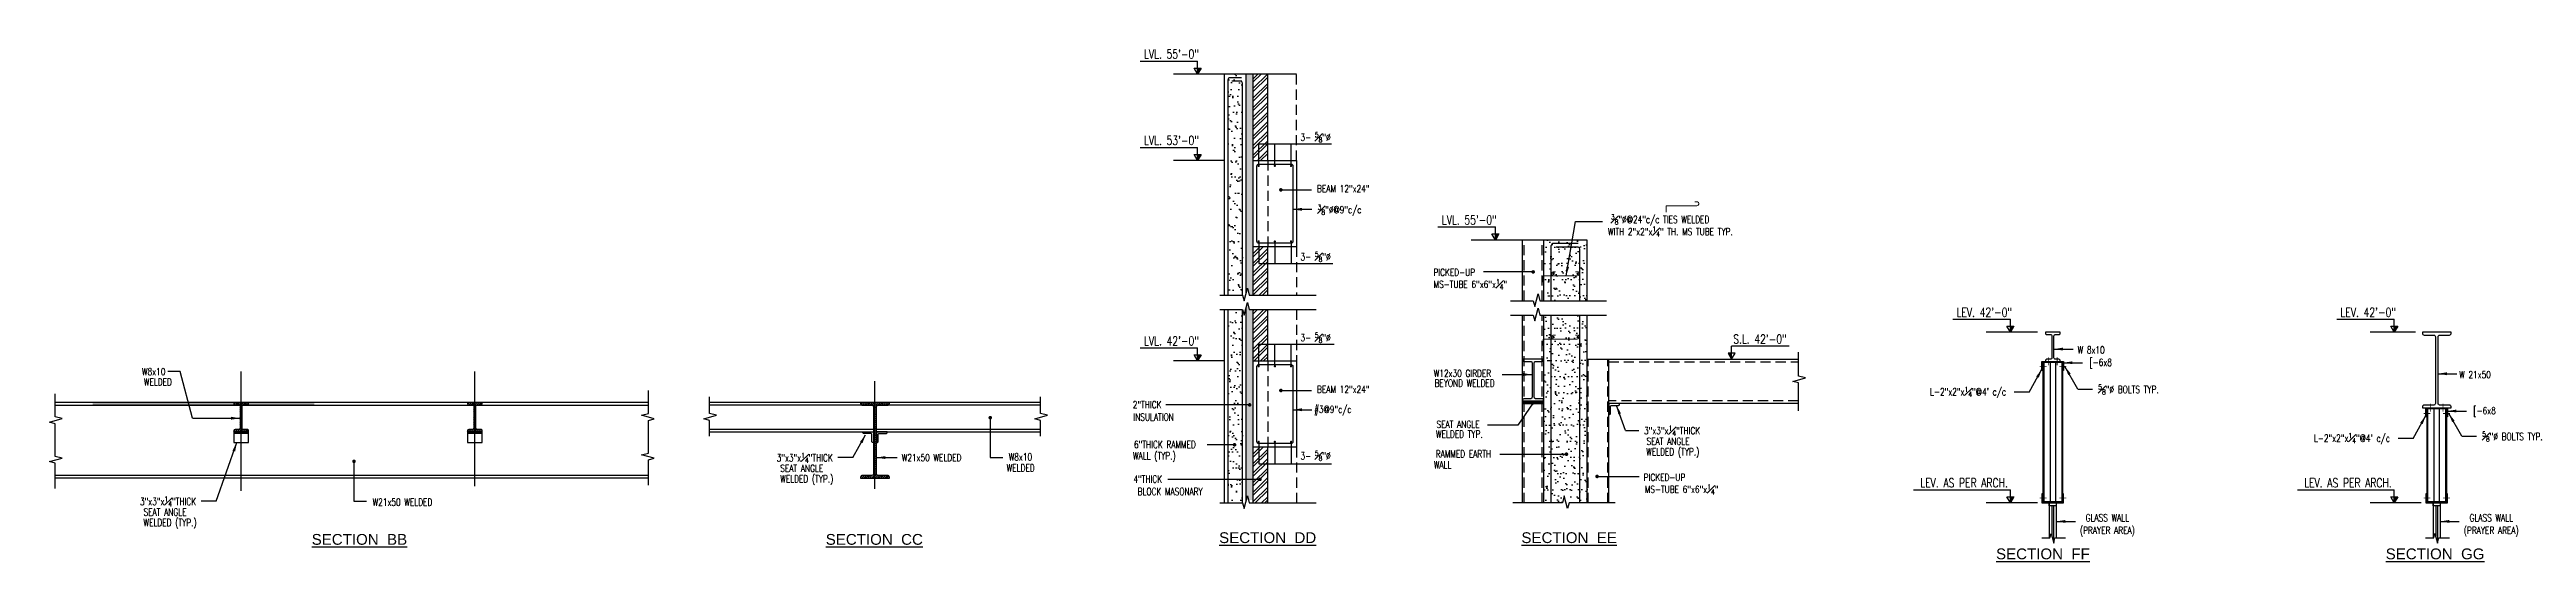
# Model space of a CAD drawing. Header units: inches. Extents: x 54519 to 57616, y 6659 to 8963.
# Drawn here: x 55579 to 56268, y 6662 to 6804 of the extents above; entities that cross this region are included whole.
import ezdxf
from ezdxf.enums import TextEntityAlignment as Align

# ---------------------------------------------------------------- set-up
doc = ezdxf.new("R2010")
doc.units = ezdxf.units.IN
doc.header["$LTSCALE"] = 15
doc.header["$MEASUREMENT"] = 0
doc.linetypes.add('CENTER', pattern=[2, 1.25, -0.25, 0.25, -0.25])
doc.linetypes.add('HIDDEN', pattern=[0.375, 0.25, -0.125])
for name, color, linetype in [('A-HATCH RCC', 8, 'Continuous'), ('A-TEXT-P', 242, 'Continuous'), ('BAR', 4, 'Continuous'), ('GC', 3, 'Continuous'), ('GIRDER', 6, 'HIDDEN'), ('Grid line', 1, 'CENTER'), ('HATCH', 253, 'Continuous'), ('L', 2, 'Continuous'), ('WALL', 7, 'Continuous')]:
    doc.layers.add(name, color=color, linetype=linetype)
doc.layers.add('TIES', color=4, linetype='Continuous', lineweight=18)
doc.styles.add('1-2', font='simplex.shx', dxfattribs={"width": 0.75, "height": 1.75})
doc.styles.add('16 scale', font='arial.ttf')
doc.styles.add('ROMANS', font='simplex.shx', dxfattribs={"width": 0.75})

msp = doc.modelspace()

# ---------------------------------------------------------------- hatches: boundary and pattern name
at = {"layer": 'A-HATCH RCC'}
h = msp.add_hatch(dxfattribs=at)
h.set_pattern_fill('AR-SAND,_O', color=2, scale=1.75, angle=353)
h.set_pattern_definition([(30.5, (-56.7826, 0), (0.30151963, 3.36024233), [0, -2.66, 0, -2.975, 0, -2.84375]), (0.5, (-56.7826, 0), (3.67590676, 4.5245002), [0, -1.435, 0, -2.3975, 0, -0.91875]), (320.5, (-58.919, 0.2623), (5.41033357, -0.65432772), [0, -0.875, 0, -3.15, 0, -4.1125]), (310.5, (-58.919, 0.2623), (5.408692, 0.88336295), [0, -0.4375, 0, -2.065, 0, -2.3625])])
h.paths.add_polyline_path([(55911.1503535, 6797.3698371), (55907.1512624, 6797.3698371), (55907.1512624, 6735.9327894), (55911.1503535, 6735.9327894)])
h.paths.add_polyline_path([(55911.1503535, 6731.8115905), (55911.1171874, 6731.9254457), (55907.1512624, 6731.9254457), (55907.1512624, 6705.4495882), (55911.1503535, 6705.4495882)])
h.paths.add_polyline_path([(55911.1503535, 6705.4495882), (55907.1512624, 6705.4495882), (55907.1512624, 6694.3658618), (55908.6892438, 6694.3658618, -1), (55909.1892438, 6694.3658618, -1), (55908.6892438, 6694.3658618), (55907.1512624, 6694.3658618), (55907.1512624, 6684.7613595), (55911.1503535, 6684.7613595)])
h.paths.add_polyline_path([(55911.1503535, 6684.7613595), (55907.1512624, 6684.7613595), (55907.1512624, 6678.2270466), (55911.1503535, 6678.2270466)])
h = msp.add_hatch(dxfattribs=at)
h.set_pattern_fill('AR-SAND,_O', color=2, scale=1.75, angle=353)
h.set_pattern_definition([(30.5, (917.7422, -5137.6734), (0.30151963, 3.36024233), [0, -2.66, 0, -2.975, 0, -2.84375]), (0.5, (917.742, -5137.6734), (3.67590676, 4.5245002), [0, -1.435, 0, -2.3975, 0, -0.91875]), (320.5, (915.6057, -5137.411), (5.41033357, -0.65432772), [0, -0.875, 0, -3.15, 0, -4.1125]), (310.5, (915.6057, -5137.411), (5.408692, 0.88336295), [0, -0.4375, 0, -2.065, 0, -2.3625])])
edge = h.paths.add_edge_path(flags=16)
edge.add_arc((55998.6589363, 6723.2680403), 0.15625, 0, 360)
edge = h.paths.add_edge_path(flags=16)
edge.add_arc((56003.3321626, 6723.2680403), 0.15625, 0, 360)
h.paths.add_polyline_path([(55994.9775242, 6734.397907), (55997.9775242, 6734.397907), (55997.9775242, 6751.2663126), (55994.9775242, 6751.2663126)])
h.paths.add_polyline_path([(55997.9775242, 6730.3905634), (55994.9775242, 6730.3905634), (55994.9775242, 6678.2270466), (55997.9775242, 6678.2270466)])
h.paths.add_polyline_path([(56003.9775242, 6730.3905634), (55997.9775242, 6730.3905634), (55997.9775242, 6678.2270466), (56000.1296319, 6678.2270466), (56000.5720664, 6680.1847625), (56001.5558387, 6676.662474), (56002.0115992, 6678.2270466), (56003.9775242, 6678.2270466)])
h.paths.add_polyline_path([(55997.9775242, 6734.397907), (56003.9775242, 6734.397907), (56003.9775242, 6751.2663126), (55997.9775242, 6751.2663126)])
h.paths.add_polyline_path([(56006.9775242, 6730.3905634), (56003.9775242, 6730.3905634), (56003.9775242, 6678.2270466), (56006.9775242, 6678.2270466)])
h.paths.add_polyline_path([(56003.9775242, 6734.397907), (56006.9775242, 6734.397907), (56006.9775242, 6751.2663126), (56003.9775242, 6751.2663126)])
at = {"layer": 'HATCH'}
h = msp.add_hatch(dxfattribs=at)
h.set_pattern_fill('INSUL', color=256, scale=5, angle=45)
h.set_pattern_definition([(45, (-56.7826, 0), (-1.325825215, 1.325825215), []), (45, (-57.2246, 0.442), (-1.325825215, 1.325825215), [0.625, -0.625]), (45, (-57.6665, 0.8839), (-1.325825215, 1.325825215), [0.625, -0.625])])
h.paths.add_polyline_path([(55914.1502943, 6797.3698371), (55912.1503535, 6797.3698371), (55912.1503535, 6736.4355537), (55912.5567202, 6737.8905052), (55912.9991547, 6735.9327894), (55914.1502943, 6735.9327894)])
edge = h.paths.add_edge_path()
edge.add_line((55914.1502943, 6731.9254457), (55912.9991547, 6731.9254457))
edge.add_line((55912.9991547, 6731.9254457), (55912.5567202, 6733.8831616))
edge.add_line((55912.5567202, 6733.8831616), (55912.1503535, 6732.42821))
edge.add_line((55912.1503535, 6732.42821), (55912.1503535, 6705.4495882))
edge.add_line((55912.1503535, 6705.4495882), (55912.8899492, 6705.4495882))
edge.add_arc((55913.1399492, 6705.4495882), 0.25, 0, 180, ccw=False)
edge.add_arc((55913.1399492, 6705.4495882), 0.25, -180, 0, ccw=False)
edge.add_line((55912.8899492, 6705.4495882), (55912.1503535, 6705.4495882))
edge.add_line((55912.1503535, 6705.4495882), (55912.1503535, 6678.9856284))
edge.add_line((55912.1503535, 6678.9856284), (55914.1502943, 6678.9856284))
edge.add_line((55914.1502943, 6678.9856284), (55914.1502943, 6731.9254457))
at = {"layer": 'HATCH', "linetype": 'Continuous', "ltscale": 5}
h = msp.add_hatch(dxfattribs=at)
h.set_pattern_fill('_USER', color=256, scale=0.375, angle=45, style=0, pattern_type=0)
h.set_pattern_definition([(45, (916.546, -8230.0849), (-0.265165043, 0.265165043), [])])
h.paths.add_polyline_path([(55634.3552712, 6705.4866053, 0.4142135624), (55634.7302712, 6705.8616053), (55634.7302712, 6706.1042991), (55630.6052712, 6706.1042991), (55630.6052712, 6705.8616053, 0.4142135624), (55630.9802712, 6705.4866053), (55631.9872747, 6705.4866053, -0.4142135624), (55632.3622747, 6705.1116053), (55632.3622747, 6698.9869928, -0.4142135624), (55631.9872747, 6698.6119928), (55630.9802712, 6698.6119928, 0.4142135623), (55630.6052712, 6698.2369928), (55630.6052712, 6697.9942991), (55634.7302712, 6697.9942991), (55634.7302712, 6698.2369928, 0.4142135624), (55634.3552712, 6698.6119928), (55633.3482678, 6698.6119928, -0.4142135624), (55632.9732678, 6698.9869928), (55632.9732678, 6705.1116053, -0.4142135624), (55633.3482678, 6705.4866053)])
h = msp.add_hatch(dxfattribs=at)
h.set_pattern_fill('_USER', color=256, scale=0.375, angle=45, style=0, pattern_type=0)
h.set_pattern_definition([(45, (981.546, -8230.0849), (-0.265165043, 0.265165043), [])])
h.paths.add_polyline_path([(55699.3552712, 6705.4866053, 0.4142135624), (55699.7302712, 6705.8616053), (55699.7302712, 6706.1042991), (55695.6052712, 6706.1042991), (55695.6052712, 6705.8616053, 0.4142135624), (55695.9802712, 6705.4866053), (55696.9872747, 6705.4866053, -0.4142135624), (55697.3622747, 6705.1116053), (55697.3622747, 6698.9869928, -0.4142135624), (55696.9872747, 6698.6119928), (55695.9802712, 6698.6119928, 0.4142135623), (55695.6052712, 6698.2369928), (55695.6052712, 6697.9942991), (55699.7302712, 6697.9942991), (55699.7302712, 6698.2369928, 0.4142135624), (55699.3552712, 6698.6119928), (55698.3482678, 6698.6119928, -0.4142135624), (55697.9732678, 6698.9869928), (55697.9732678, 6705.1116053, -0.4142135624), (55698.3482678, 6705.4866053)])
h = msp.add_hatch(dxfattribs=at)
h.set_pattern_fill('_USER', color=256, scale=0.375, angle=45, style=0, pattern_type=0)
h.set_pattern_definition([(45, (3013.77046, -7141.46652), (-0.265165043, 0.265165043), [])])
edge = h.paths.add_edge_path()
edge.add_arc((55809.8229219, 6686.3682515), 0.5, 180, 270, ccw=False)
edge.add_line((55809.3229219, 6686.3682515), (55809.3229219, 6704.8403466))
edge.add_arc((55809.8229219, 6704.8403466), 0.5, 90, 180, ccw=False)
edge.add_line((55809.8229219, 6705.3403466), (55812.4479219, 6705.3403466))
edge.add_arc((55812.4479219, 6705.8403466), 0.5, 270, 360)
edge.add_line((55812.9479219, 6705.8403466), (55812.9479219, 6706.1042991))
edge.add_line((55812.9479219, 6706.1042991), (55804.9479219, 6706.1042991))
edge.add_line((55804.9479219, 6706.1042991), (55804.9479219, 6705.8403466))
edge.add_arc((55805.4479219, 6705.8403466), 0.5, 180, 270)
edge.add_line((55805.4479219, 6705.3403466), (55808.0729219, 6705.3403466))
edge.add_arc((55808.0729219, 6704.8403466), 0.5, 0, 90, ccw=False)
edge.add_line((55808.5729219, 6704.8403466), (55808.5729219, 6686.3682515))
edge.add_arc((55808.0729219, 6686.3682515), 0.5, -90, 0, ccw=False)
edge.add_line((55808.0729219, 6685.8682515), (55805.4479219, 6685.8682515))
edge.add_arc((55805.4479219, 6685.3682515), 0.5, 90, 179.9999999994)
edge.add_line((55804.9479219, 6685.3682515), (55804.9479219, 6685.1042991))
edge.add_line((55804.9479219, 6685.1042991), (55812.9479219, 6685.1042991))
edge.add_line((55812.9479219, 6685.1042991), (55812.9479219, 6685.3682515))
edge.add_arc((55812.4479219, 6685.3682515), 0.5, 0, 90)
edge.add_line((55812.4479219, 6685.8682515), (55809.8229219, 6685.8682515))
at = {"layer": 'HATCH'}
h = msp.add_hatch(dxfattribs=at)
h.set_pattern_fill('ANSI31', color=256)
h.set_pattern_definition([(45, (-350.36549, 19.77544), (-0.08838834765, 0.08838834765), [])])
h.paths.add_polyline_path([(55994.9775242, 6706.5607206), (55989.4775242, 6706.5607206), (55989.4775242, 6705.7603607), (55994.9775242, 6705.7603607)])
h.paths.add_polyline_path([(55989.4775242, 6706.5607206), (55988.9775242, 6706.5607206), (55988.9775242, 6705.7603607), (55989.4775242, 6705.7603607)])
at = {"layer": 'L'}
h = msp.add_hatch(color=2, dxfattribs=at)
h.dxf.hatch_style = 1
h.paths.add_polyline_path([(55899.6168024, 6799.0630655), (55898.6392165, 6799.0630655), (55898.6392165, 6797.3698371)])
h = msp.add_hatch(color=2, dxfattribs=at)
h.dxf.hatch_style = 1
h.paths.add_polyline_path([(55899.6168024, 6775.0630655), (55898.6392165, 6775.0630655), (55898.6392165, 6773.3698371)])
h = msp.add_hatch(color=2, dxfattribs=at)
h.dxf.hatch_style = 1
h.paths.add_polyline_path([(55982.4430643, 6752.959541), (55981.4654784, 6752.959541), (55981.4654784, 6751.2663126)])
h = msp.add_hatch(color=2, dxfattribs=at)
h.dxf.hatch_style = 1
h.paths.add_polyline_path([(56125.6617722, 6727.3067961), (56124.6841863, 6727.3067961), (56124.6841863, 6725.6135677)])
h = msp.add_hatch(color=2, dxfattribs=at)
h.dxf.hatch_style = 1
h.paths.add_polyline_path([(56232.4219532, 6727.3067961), (56231.4443673, 6727.3067961), (56231.4443673, 6725.6135677)])
h = msp.add_hatch(color=2, dxfattribs=at)
h.dxf.hatch_style = 1
h.paths.add_polyline_path([(55899.6168024, 6719.3716823), (55898.6392165, 6719.3716823), (55898.6392165, 6717.6784539)])
h = msp.add_hatch(color=2, dxfattribs=at)
h.dxf.hatch_style = 1
h.paths.add_polyline_path([(56047.1588704, 6718.164322), (56047.1588704, 6719.8575504), (56046.1812846, 6719.8575504)])
h = msp.add_hatch(color=2, dxfattribs=at)
h.dxf.hatch_style = 1
h.paths.add_polyline_path([(56125.6617722, 6679.920275), (56124.6841863, 6679.920275), (56124.6841863, 6678.2270466)])
h = msp.add_hatch(color=2, dxfattribs=at)
h.dxf.hatch_style = 1
h.paths.add_polyline_path([(56232.4219532, 6679.920275), (56231.4443673, 6679.920275), (56231.4443673, 6678.2270466)])
at = {"layer": 'WALL'}
h = msp.add_hatch(dxfattribs=at)
h.set_pattern_fill('ANSI32', color=1, scale=5, style=0, double=1)
h.set_pattern_definition([(45, (-56.7826, 0), (-1.325825215, 1.325825215), []), (45, (-55.8988, 0), (-1.325825215, 1.325825215), [])])
h.paths.add_polyline_path([(55918.1512624, 6797.3698371), (55914.1502943, 6797.3698371), (55914.1502943, 6773.3698371), (55915.6502943, 6773.3698371), (55915.6502943, 6777.9702929), (55918.1512624, 6777.9702929)])
h.paths.add_polyline_path([(55918.1512624, 6777.9702929), (55915.6502943, 6777.9702929), (55915.6502943, 6773.3698371), (55918.1512624, 6773.3698371)], flags=17)
h = msp.add_hatch(dxfattribs=at)
h.set_pattern_fill('ANSI32', color=1, scale=5, style=0, double=1)
h.set_pattern_definition([(45, (1272.4602, -5144.2613), (-1.325825215, 1.325825215), []), (45, (1273.344, -5144.2613), (-1.325825215, 1.325825215), [])])
h.paths.add_polyline_path([(55918.1512624, 6689.0779981), (55915.6502943, 6689.0779981), (55915.6502943, 6693.6784539), (55914.1502943, 6693.6784539), (55914.1502943, 6678.2270466), (55918.1512624, 6678.2270466)])
h.paths.add_polyline_path([(55918.1512624, 6693.6784539), (55915.6502943, 6693.6784539), (55915.6502943, 6689.0779981), (55918.1512624, 6689.0779981)], flags=17)
h.paths.add_polyline_path([(55918.1512624, 6722.2789097), (55915.6502943, 6722.2789097), (55915.6502943, 6717.6784539), (55918.1512624, 6717.6784539)], flags=17)
h.paths.add_polyline_path([(55914.1502943, 6735.9327894), (55918.1512624, 6735.9327894), (55918.1512624, 6749.3698371), (55914.1502943, 6749.3698371)])
h.paths.add_polyline_path([(55918.1512624, 6731.9254457), (55914.1502943, 6731.9254457), (55914.1502943, 6717.6784539), (55915.6502943, 6717.6784539), (55915.6502943, 6722.2789097), (55918.1512624, 6722.2789097)])

# ---------------------------------------------------------------- linework, layer by layer
at = {"layer": 'BAR', "linetype": 'Continuous', "ltscale": 5}
for p, q in [((55907.1512624, 6735.9327894), (55907.1512624, 6795.8698371)), ((55910.8645817, 6796.3698371), (55907.6512624, 6796.3698371)), ((55910.6503535, 6795.3698371), (55908.1512624, 6795.3698371)), ((55911.1503535, 6735.8189341), (55911.1503535, 6794.8698371)), ((55996.9775242, 6734.397907), (55996.9775242, 6749.7663126)), ((56004.5334368, 6750.2663126), (55997.4775242, 6750.2663126)), ((56004.4775242, 6749.2663126), (55998.3955229, 6749.2663126)), ((56004.9775242, 6734.397907), (56004.9775242, 6748.7663126)), ((55907.1512624, 6678.2270466), (55907.1512624, 6731.9254457)), ((55911.1503535, 6678.2270466), (55911.1503535, 6731.8115905)), ((55996.9775242, 6678.2270466), (55996.9775242, 6730.3905634)), ((56004.9775242, 6678.2270466), (56004.9775242, 6730.3905634))]:
    msp.add_line(p, q, dxfattribs=at)
for points in [[(55915.6502943, 6772.3698371), (55924.6502943, 6772.3698371, -0.4142135624), (55925.1502943, 6771.8698371), (55925.1502943, 6750.8698371, -0.4142135624), (55924.6502943, 6750.3698371), (55915.6502943, 6750.3698371, -0.4142135624), (55915.1502943, 6750.8698371), (55915.1502943, 6771.8698371, -0.4142135624)], [(55915.6502943, 6716.6784539), (55924.6502943, 6716.6784539, -0.4142135624), (55925.1502943, 6716.1784539), (55925.1502943, 6695.1784539, -0.4142135624), (55924.6502943, 6694.6784539), (55915.6502943, 6694.6784539, -0.4142135624), (55915.1502943, 6695.1784539), (55915.1502943, 6716.1784539, -0.4142135624)]]:
    msp.add_lwpolyline(points, format="xyb", close=True, dxfattribs=at)
at = {"layer": 'BAR', "linetype": 'Continuous', "ltscale": 5, "const_width": 0.3125}
for points in [[(55915.8065443, 6771.8698371, -1), (55915.4940443, 6771.8698371, -1)], [(55919.9940443, 6771.8698371, 1), (55920.3065443, 6771.8698371, 1)], [(55924.4940443, 6771.8698371, 1), (55924.8065443, 6771.8698371, 1)], [(55915.8065443, 6750.8698371, 1), (55915.4940443, 6750.8698371, 1)], [(55919.9940443, 6750.8698371, -1), (55920.3065443, 6750.8698371, -1)], [(55924.4940443, 6750.8698371, -1), (55924.8065443, 6750.8698371, -1)], [(55997.8151863, 6741.867994, -1), (55997.5026863, 6741.867994, -1)], [(56004.4884126, 6741.867994, -1), (56004.1759126, 6741.867994, -1)], [(55997.8151863, 6724.264727, -1), (55997.5026863, 6724.264727, -1)], [(56004.4884126, 6724.264727, -1), (56004.1759126, 6724.264727, -1)], [(55915.8065443, 6716.1784539, -1), (55915.4940443, 6716.1784539, -1)], [(55919.9940443, 6716.1784539, 1), (55920.3065443, 6716.1784539, 1)], [(55924.4940443, 6716.1784539, 1), (55924.8065443, 6716.1784539, 1)], [(55915.8065443, 6695.1784539, 1), (55915.4940443, 6695.1784539, 1)], [(55919.9940443, 6695.1784539, -1), (55920.3065443, 6695.1784539, -1)], [(55924.4940443, 6695.1784539, -1), (55924.8065443, 6695.1784539, -1)]]:
    msp.add_lwpolyline(points, format="xyb", close=True, dxfattribs=at)
at = {"layer": 'BAR', "linetype": 'Continuous', "ltscale": 5}
for centre, start, end in [((55907.6512624, 6795.8698371), 89.9999999997, 180), ((55910.6503535, 6794.8698371), 0, 89.9999999999), ((55997.4775242, 6749.7663126), 90, 180), ((56004.4775242, 6748.7663126), 0, 90)]:
    msp.add_arc(centre, 0.5, start, end, dxfattribs=at)
at = {"layer": 'GC'}
for p, q in [((55994.9775242, 6705.7603607), (55988.9775242, 6705.7603607)), ((56135.4581475, 6678.2270466), (56135.4581475, 6668.5150004)), ((56136.2081475, 6677.418376), (56136.2081475, 6668.9454269)), ((56136.7081475, 6677.418376), (56136.7081475, 6667.1552319)), ((56137.4581475, 6678.2270466), (56137.4581475, 6668.5150004)), ((56242.2183285, 6678.2270466), (56242.2183285, 6668.5150004)), ((56242.9683285, 6677.418376), (56242.9683285, 6668.9454269)), ((56243.4683285, 6677.418376), (56243.4683285, 6667.1552319)), ((56244.2183285, 6678.2270466), (56244.2183285, 6668.5150004))]:
    msp.add_line(p, q, dxfattribs=at)
at = {"layer": 'GC', "const_width": 0.2}
for points in [[(56134.7425543, 6716.1285677), (56132.812697, 6716.1285677)], [(56135.3225893, 6718.6755466), (56135.3225893, 6716.4671428)], [(56137.6905859, 6718.6755466), (56137.6905859, 6716.4671428)], [(56138.2706209, 6716.1285677), (56140.2004782, 6716.1285677)], [(56241.5027353, 6703.0548656), (56239.5728779, 6703.0548656)], [(56241.5557657, 6705.7855466), (56241.5557657, 6703.5771428)], [(56244.9777714, 6705.7855466), (56244.9777714, 6703.5771428)], [(56245.0308018, 6703.0548656), (56246.9606591, 6703.0548656)], [(56134.7425543, 6679.6020466), (56132.812697, 6679.6020466)], [(56138.2706209, 6679.6020466), (56140.2004782, 6679.6020466)], [(56241.5027353, 6679.6020466), (56239.5728779, 6679.6020466)], [(56245.0308018, 6679.6020466), (56246.9606591, 6679.6020466)]]:
    msp.add_lwpolyline(points, dxfattribs=at)
at = {"layer": 'GC'}
for points in [[(56135.4581475, 6678.2270466), (56137.4581475, 6678.2270466), (56137.4581475, 6677.418376), (56135.4581475, 6677.418376)], [(56242.2183285, 6678.2270466), (56244.2183285, 6678.2270466), (56244.2183285, 6677.418376), (56242.2183285, 6677.418376)]]:
    msp.add_lwpolyline(points, close=True, dxfattribs=at)
at = {"layer": 'GIRDER', "color": 1, "linetype": 'Continuous', "ltscale": 5}
for p, q in [((55921.817961, 6765.2063239), (55930.3096911, 6765.2063239)), ((55925.1502943, 6759.7944676), (55930.4569227, 6759.7944676)), ((56001.1260243, 6741.3551262), (56003.7867785, 6756.4450131)), ((55991.9775242, 6742.3946859), (55978.1741701, 6742.3946859)), ((56136.8120841, 6720.9615417), (56142.1187125, 6720.9615417)), ((56139.4581475, 6717.1598714), (56144.7647759, 6717.1598714)), ((56143.4304272, 6709.7878308), (56139.8630049, 6716.1285677)), ((55615.6995319, 6714.7414959), (55612.2782266, 6714.7414959)), ((55619.1863497, 6701.7285146), (55615.6995319, 6714.7414959)), ((55921.817961, 6709.446493), (55930.3096911, 6709.446493)), ((55983.32242, 6713.8620531), (55991.6720277, 6713.8620531)), ((56129.8907253, 6709.0048249), (56125.7579591, 6709.0048249)), ((56129.8907253, 6709.0048249), (56133.4581475, 6715.3455618)), ((56143.4304272, 6709.7878308), (56147.5631933, 6709.7878308)), ((56243.5722651, 6714.1055963), (56248.8788935, 6714.1055963)), ((55925.1502943, 6704.1030844), (55930.4569227, 6704.1030844)), ((55991.9775242, 6706.0278613), (55987.731247, 6699.8439281)), ((56017.6266326, 6698.3304395), (56015.1758083, 6705.304321)), ((56236.6509062, 6696.1148249), (56240.2183285, 6702.4555618)), ((56246.2183285, 6703.7400676), (56251.5249569, 6703.7400676)), ((56250.1906081, 6696.7141287), (56246.6231859, 6703.0548656)), ((55619.1863497, 6701.7285146), (55632.3622747, 6701.7285146)), ((55802.7775306, 6690.8027877), (55806.3449528, 6697.1435246)), ((55840.9915609, 6701.8932797), (55840.9915609, 6690.8027877)), ((55987.731247, 6699.8439281), (55979.2743826, 6699.8439281)), ((56017.6266326, 6698.3304395), (56021.406299, 6698.3304395)), ((56236.6509062, 6696.1148249), (56232.5181401, 6696.1148249)), ((56250.1906081, 6696.7141287), (56254.3233742, 6696.7141287)), ((55625.7517097, 6678.6627877), (55631.4822335, 6694.9691357)), ((55664.059641, 6689.7532797), (55664.059641, 6678.6627877)), ((55802.7775306, 6690.8027877), (55798.6100027, 6690.8027877)), ((55809.3229219, 6690.8027877), (55815.0990584, 6690.8027877)), ((55840.9915609, 6690.8027877), (55844.4666629, 6690.8027877)), ((56009.7413167, 6685.5672773), (56021.4270711, 6685.5672773)), ((55625.7517097, 6678.6627877), (55621.5505324, 6678.6627877)), ((55664.059641, 6678.6627877), (55667.534743, 6678.6627877)), ((56137.4581475, 6673.0629824), (56142.7647759, 6673.0629824)), ((56244.2183285, 6673.0629824), (56249.5249569, 6673.0629824))]:
    msp.add_line(p, q, dxfattribs=at)
at = {"layer": 'GIRDER', "color": 3, "linetype": 'Continuous', "ltscale": 5}
for p, q in [((56006.9775242, 6718.164322), (56065.7275228, 6718.164322)), ((56133.7081475, 6717.2535677), (56133.7081475, 6678.4770466)), ((56133.9581475, 6717.2535677), (56133.9581475, 6678.4770466)), ((56135.7081475, 6717.2535677), (56135.7081475, 6678.4770466)), ((56137.2081475, 6717.2535677), (56137.2081475, 6678.4770466)), ((56138.9581475, 6717.2535677), (56138.9581475, 6678.4770466)), ((56139.2081475, 6717.2535677), (56139.2081475, 6678.4770466)), ((55580.9611124, 6705.3542991), (55746.000415, 6705.3542991)), ((55652.9807637, 6705.3542991), (55591.4807637, 6705.3542991)), ((55762.9327825, 6705.4866053), (55854.9630613, 6705.4866053)), ((56240.4683285, 6704.3635677), (56240.4683285, 6678.4770466)), ((56240.7183285, 6704.3635677), (56240.7183285, 6678.4770466)), ((56242.4683285, 6704.3635677), (56242.4683285, 6678.4770466)), ((56243.9683285, 6704.3635677), (56243.9683285, 6678.4770466)), ((56245.7183285, 6704.3635677), (56245.7183285, 6678.4770466)), ((56245.9683285, 6704.3635677), (56245.9683285, 6678.4770466)), ((55634.7302712, 6697.4942991), (55630.6052712, 6697.4942991)), ((55699.7302712, 6697.4942991), (55695.6052712, 6697.4942991)), ((55762.9327825, 6697.9942991), (55808.5729219, 6697.9942991)), ((55809.3229219, 6697.9942991), (55854.9630613, 6697.9942991))]:
    msp.add_line(p, q, dxfattribs=at)
for points in [[(55914.1502943, 6773.3698371), (55926.1502943, 6773.3698371), (55926.1502943, 6749.3698371), (55914.1502943, 6749.3698371)], [(55914.1502943, 6717.6784539), (55926.1502943, 6717.6784539), (55926.1502943, 6693.6784539), (55914.1502943, 6693.6784539)], [(56133.4581475, 6715.0035677), (56133.4581475, 6717.5035677), (56139.4581475, 6717.5035677), (56139.4581475, 6715.0035677), (56139.2081475, 6715.0035677), (56139.2081475, 6717.2535677), (56133.7081475, 6717.2535677), (56133.7081475, 6715.0035677)], [(56240.2183285, 6702.1135677), (56240.2183285, 6704.6135677), (56246.2183285, 6704.6135677), (56246.2183285, 6702.1135677), (56245.9683285, 6702.1135677), (56245.9683285, 6704.3635677), (56240.4683285, 6704.3635677), (56240.4683285, 6702.1135677)], [(56133.4581475, 6680.7270466), (56133.4581475, 6678.2270466), (56139.4581475, 6678.2270466), (56139.4581475, 6680.7270466), (56139.2081475, 6680.7270466), (56139.2081475, 6678.4770466), (56133.7081475, 6678.4770466), (56133.7081475, 6680.7270466)], [(56240.2183285, 6680.7270466), (56240.2183285, 6678.2270466), (56246.2183285, 6678.2270466), (56246.2183285, 6680.7270466), (56245.9683285, 6680.7270466), (56245.9683285, 6678.4770466), (56240.4683285, 6678.4770466), (56240.4683285, 6680.7270466)]]:
    msp.add_lwpolyline(points, close=True, dxfattribs=at)
at = {"layer": 'GIRDER', "color": 1, "linetype": 'Continuous', "ltscale": 5, "const_width": 0.5}
for points in [[(55922.067961, 6765.2063239, -1), (55921.567961, 6765.2063239, -1)], [(55991.7275242, 6742.3946859, 1), (55992.2275242, 6742.3946859, 1)], [(55922.067961, 6709.446493, -1), (55921.567961, 6709.446493, -1)], [(55840.7415609, 6701.8932797, 1), (55841.2415609, 6701.8932797, 1)], [(55913.3899492, 6705.4495882, -1), (55912.8899492, 6705.4495882, -1)], [(55991.7275242, 6706.0278613, 1), (55992.2275242, 6706.0278613, 1)], [(55663.809641, 6689.7532797, 1), (55664.309641, 6689.7532797, 1)], [(55909.1892438, 6694.3658618, -1), (55908.6892438, 6694.3658618, -1)], [(56000.9816549, 6691.7508752, 1), (56001.4816549, 6691.7508752, 1)], [(55916.2521143, 6684.7613595, -1), (55915.7521143, 6684.7613595, -1)], [(56009.4913167, 6685.5672773, 1), (56009.9913167, 6685.5672773, 1)]]:
    msp.add_lwpolyline(points, format="xyb", close=True, dxfattribs=at)
at = {"layer": 'GIRDER', "color": 1, "linetype": 'Continuous', "ltscale": 5}
for points in [[(55925.1502943, 6759.7944676, 0, 0.8, 0), (55927.6502943, 6759.7944676, 0.8, 0.8, 0)], [(56001.1260243, 6741.3551262, 0, 0.8, 0), (56001.5601448, 6743.8171456, 0.8, 0.8, 0)], [(56136.8120841, 6720.9615417, 0, 0.8, 0), (56139.3120841, 6720.9615417, 0.8, 0.8, 0)], [(56139.4581475, 6717.1598714, 0, 0.8, 0), (56141.9581475, 6717.1598714, 0.8, 0.8, 0)], [(56139.8630049, 6716.1285677, 0, 0.8, 0), (56141.1034564, 6713.9580193, 0.8, 0.8, 0)], [(55991.6720277, 6713.8620531, 0, 0.8, 0), (55989.1720695, 6713.8765063, 0.8, 0.8, 0)], [(56133.4581475, 6715.3455618, 0, 0.8, 0), (56132.217696, 6713.1750134, 0.8, 0.8, 0)], [(56243.5722651, 6714.1055963, 0, 0.8, 0), (56246.0722651, 6714.1055963, 0.8, 0.8, 0)], [(55632.3622747, 6701.7285146, 0, 0.8, 0), (55629.8623165, 6701.7429679, 0.8, 0.8, 0)], [(55925.1502943, 6704.1030844, 0, 0.8, 0), (55927.6502943, 6704.1030844, 0.8, 0.8, 0)], [(56015.1758083, 6705.304321, 0, 0.8, 0), (56016.0205027, 6702.951346, 0.8, 0.8, 0)], [(56240.2183285, 6702.4555618, 0, 0.8, 0), (56238.977877, 6700.2850134, 0.8, 0.8, 0)], [(56246.2183285, 6703.7400676, 0, 0.8, 0), (56248.7183285, 6703.7400676, 0.8, 0.8, 0)], [(56246.6231859, 6703.0548656, 0, 0.8, 0), (56247.8636373, 6700.8843172, 0.8, 0.8, 0)], [(55631.4822335, 6694.9691357, 0, 0.8, 0), (55630.637539, 6692.6161608, 0.8, 0.8, 0)], [(55806.3449528, 6697.1435246, 0, 0.8, 0), (55805.1045014, 6694.9729762, 0.8, 0.8, 0)], [(55809.3229219, 6690.8027877, 0, 0.8, 0), (55811.8229131, 6690.809426, 0.8, 0.8, 0)], [(56137.4581475, 6673.0629824, 0, 0.8, 0), (56139.9581475, 6673.0629824, 0.8, 0.8, 0)], [(56244.2183285, 6673.0629824, 0, 0.8, 0), (56246.7183285, 6673.0629824, 0.8, 0.8, 0)]]:
    msp.add_lwpolyline(points, format="xyseb", dxfattribs=at)
at = {"layer": 'GIRDER', "color": 4, "linetype": 'Continuous', "ltscale": 5}
for points in [[(56136.8120841, 6724.6208739, -0.4142135624), (56137.1870841, 6724.9958739), (56138.1940876, 6724.9958739, 0.4142135624), (56138.5690876, 6725.3708739), (56138.5690876, 6725.6135677), (56134.4440876, 6725.6135677), (56134.4440876, 6725.3708739, 0.4142135624), (56134.8190876, 6724.9958739), (56135.8260911, 6724.9958739, -0.4142135624), (56136.2010911, 6724.6208739), (56136.2010911, 6718.4962614, -0.4142135624), (56135.8260911, 6718.1212614), (56134.8190876, 6718.1212614, 0.4142135623), (56134.4440876, 6717.7462614), (56134.4440876, 6717.5035677), (56138.5690876, 6717.5035677), (56138.5690876, 6717.7462614, 0.4142135624), (56138.1940876, 6718.1212614), (56137.1870841, 6718.1212614, -0.4142135624), (56136.8120841, 6718.4962614)], [(56244.1417685, 6705.3775201, -0.4142135624), (56243.6417685, 6705.8775201), (56243.6417685, 6724.3496152, -0.4142135624), (56244.1417685, 6724.8496152), (56246.7667685, 6724.8496152, 0.4142135624), (56247.2667685, 6725.3496152), (56247.2667685, 6725.6135677), (56239.2667685, 6725.6135677), (56239.2667685, 6725.3496152, 0.4142135624), (56239.7667685, 6724.8496152), (56242.3917685, 6724.8496152, -0.4142135624), (56242.8917685, 6724.3496152), (56242.8917685, 6705.8775201, -0.4142135624), (56242.3917685, 6705.3775201), (56239.7667685, 6705.3775201, 0.4142135624), (56239.2667685, 6704.8775201), (56239.2667685, 6704.6135677), (56247.2667685, 6704.6135677), (56247.2667685, 6704.8775201, 0.4142135624), (56246.7667685, 6705.3775201)], [(55992.2830207, 6717.1716282, -0.4142135624), (55992.6580207, 6717.5466282), (55994.4954883, 6717.5466282, 0.4142135624), (55994.8704883, 6717.9216282), (55994.8704883, 6718.164322), (55988.9775242, 6718.164322), (55988.9775242, 6717.9216282, 0.4142135624), (55989.3525242, 6717.5466282), (55991.2970277, 6717.5466282, -0.4142135624), (55991.6720277, 6717.1716282), (55991.6720277, 6707.5534144, -0.4142135624), (55991.2970277, 6707.1784144), (55989.3525242, 6707.1784144, 0.4142135623), (55988.9775242, 6706.8034144), (55988.9775242, 6706.5607206), (55994.8704883, 6706.5607206), (55994.8704883, 6706.8034144, 0.4142135624), (55994.4954883, 6707.1784144), (55992.6580207, 6707.1784144, -0.4142135624), (55992.2830207, 6707.5534144)], [(55632.9732678, 6705.1116053, -0.4142135624), (55633.3482678, 6705.4866053), (55634.3552712, 6705.4866053, 0.4142135624), (55634.7302712, 6705.8616053), (55634.7302712, 6706.1042991), (55630.6052712, 6706.1042991), (55630.6052712, 6705.8616053, 0.4142135624), (55630.9802712, 6705.4866053), (55631.9872747, 6705.4866053, -0.4142135624), (55632.3622747, 6705.1116053), (55632.3622747, 6698.9869928, -0.4142135624), (55631.9872747, 6698.6119928), (55630.9802712, 6698.6119928, 0.4142135623), (55630.6052712, 6698.2369928), (55630.6052712, 6697.9942991), (55634.7302712, 6697.9942991), (55634.7302712, 6698.2369928, 0.4142135624), (55634.3552712, 6698.6119928), (55633.3482678, 6698.6119928, -0.4142135624), (55632.9732678, 6698.9869928)], [(55697.9732678, 6705.1116053, -0.4142135624), (55698.3482678, 6705.4866053), (55699.3552712, 6705.4866053, 0.4142135624), (55699.7302712, 6705.8616053), (55699.7302712, 6706.1042991), (55695.6052712, 6706.1042991), (55695.6052712, 6705.8616053, 0.4142135624), (55695.9802712, 6705.4866053), (55696.9872747, 6705.4866053, -0.4142135624), (55697.3622747, 6705.1116053), (55697.3622747, 6698.9869928, -0.4142135624), (55696.9872747, 6698.6119928), (55695.9802712, 6698.6119928, 0.4142135623), (55695.6052712, 6698.2369928), (55695.6052712, 6697.9942991), (55699.7302712, 6697.9942991), (55699.7302712, 6698.2369928, 0.4142135624), (55699.3552712, 6698.6119928), (55698.3482678, 6698.6119928, -0.4142135624), (55697.9732678, 6698.9869928)], [(55809.8229219, 6685.8682515, -0.4142135624), (55809.3229219, 6686.3682515), (55809.3229219, 6704.8403466, -0.4142135624), (55809.8229219, 6705.3403466), (55812.4479219, 6705.3403466, 0.4142135624), (55812.9479219, 6705.8403466), (55812.9479219, 6706.1042991), (55804.9479219, 6706.1042991), (55804.9479219, 6705.8403466, 0.4142135624), (55805.4479219, 6705.3403466), (55808.0729219, 6705.3403466, -0.4142135624), (55808.5729219, 6704.8403466), (55808.5729219, 6686.3682515, -0.4142135624), (55808.0729219, 6685.8682515), (55805.4479219, 6685.8682515, 0.4142135624), (55804.9479219, 6685.3682515), (55804.9479219, 6685.1042991), (55812.9479219, 6685.1042991), (55812.9479219, 6685.3682515, 0.4142135624), (55812.4479219, 6685.8682515)]]:
    msp.add_lwpolyline(points, format="xyb", close=True, dxfattribs=at)
at = {"layer": 'GIRDER', "color": 3, "linetype": 'Continuous', "ltscale": 5}
for points in [[(55746.000415, 6706.1042991), (55580.9611124, 6706.1042991)], [(55591.4807637, 6706.1042991), (55652.9807637, 6706.1042991)], [(55854.9630613, 6706.1042991), (55762.9327825, 6706.1042991)], [(56065.7275228, 6705.804321), (56012.9775242, 6705.804321)], [(55634.7302712, 6697.9942991), (55630.6052712, 6697.9942991), (55630.6052712, 6694.9942991), (55634.7302712, 6694.9942991), (55634.7302712, 6697.9942991)], [(55699.7302712, 6697.9942991), (55695.6052712, 6697.9942991), (55695.6052712, 6694.9942991), (55699.7302712, 6694.9942991), (55699.7302712, 6697.9942991)], [(55808.5729219, 6698.6119928), (55762.9327825, 6698.6119928)], [(55854.9630613, 6698.6119928), (55809.3229219, 6698.6119928)], [(55746.000415, 6685.8542991), (55580.9611124, 6685.8542991)], [(55746.000415, 6685.1042991), (55580.9611124, 6685.1042991)]]:
    msp.add_lwpolyline(points, dxfattribs=at)
for points in [[(56015.9775242, 6705.804321), (56012.9775242, 6705.804321), (56012.9775242, 6702.804321), (56013.1775242, 6702.804321, 0.4142135624), (56013.4775242, 6703.104321), (56013.4775242, 6705.004321, -0.4142135624), (56013.7775242, 6705.304321), (56015.6775242, 6705.304321, 0.4142135624), (56015.9775242, 6705.604321), (56015.9775242, 6705.804321)], [(55805.5729219, 6697.9942991), (55808.5729219, 6697.9942991), (55808.5729219, 6694.9942991), (55808.3729219, 6694.9942991, -0.4142135624), (55808.0729219, 6695.2942991), (55808.0729219, 6697.1942991, 0.4142135624), (55807.7729219, 6697.4942991), (55805.8729219, 6697.4942991, -0.4142135624), (55805.5729219, 6697.7942991), (55805.5729219, 6697.9942991)], [(55812.3229219, 6697.9942991), (55809.3229219, 6697.9942991), (55809.3229219, 6694.9942991), (55809.5229219, 6694.9942991, 0.4142135624), (55809.8229219, 6695.2942991), (55809.8229219, 6697.1942991, -0.4142135624), (55810.1229219, 6697.4942991), (55812.0229219, 6697.4942991, 0.4142135624), (55812.3229219, 6697.7942991), (55812.3229219, 6697.9942991)]]:
    msp.add_lwpolyline(points, format="xyb", dxfattribs=at)
at = {"layer": 'Grid line', "ltscale": 5}
for p, q in [((55632.6677712, 6681.5683166), (55632.6677712, 6714.7414959)), ((55697.6677712, 6682.8987013), (55697.6677712, 6714.7414959)), ((55808.9479219, 6682.1042991), (55808.9479219, 6712.0686079))]:
    msp.add_line(p, q, dxfattribs=at)
at = {"layer": 'L', "color": 2}
for p, q in [((55882.6423441, 6800.9949476), (55898.6392165, 6800.9949476)), ((55897.6616307, 6799.0630655), (55899.6168024, 6799.0630655)), ((55898.6392165, 6797.3698371), (55898.6392165, 6800.9949476)), ((55882.6423441, 6776.9949476), (55898.6392165, 6776.9949476)), ((55897.6616307, 6775.0630655), (55899.6168024, 6775.0630655)), ((55898.6392165, 6773.3698371), (55898.6392165, 6776.9949476)), ((55965.4686059, 6754.8914231), (55981.4654784, 6754.8914231)), ((55980.4878925, 6752.959541), (55982.4430643, 6752.959541)), ((55981.4654784, 6751.2663126), (55981.4654784, 6754.8914231)), ((56108.6873139, 6729.2386781), (56124.6841863, 6729.2386781)), ((56123.7066005, 6727.3067961), (56125.6617722, 6727.3067961)), ((56124.6841863, 6725.6135677), (56124.6841863, 6729.2386781)), ((56215.4474948, 6729.2386781), (56231.4443673, 6729.2386781)), ((56230.4667814, 6727.3067961), (56232.4219532, 6727.3067961)), ((56231.4443673, 6725.6135677), (56231.4443673, 6729.2386781)), ((55882.6423441, 6721.3035644), (55898.6392165, 6721.3035644)), ((55897.6616307, 6719.3716823), (55899.6168024, 6719.3716823)), ((55898.6392165, 6717.6784539), (55898.6392165, 6721.3035644)), ((56048.1364563, 6719.8575504), (56046.1812846, 6719.8575504)), ((56047.1588704, 6718.164322), (56047.1588704, 6721.7894325)), ((56063.1557429, 6721.7894325), (56047.1588704, 6721.7894325)), ((56097.7419796, 6681.8521571), (56124.6841863, 6681.8521571)), ((56124.6841863, 6678.2270466), (56124.6841863, 6681.8521571)), ((56204.5021605, 6681.8521571), (56231.4443673, 6681.8521571)), ((56231.4443673, 6678.2270466), (56231.4443673, 6681.8521571)), ((56123.7066005, 6679.920275), (56125.6617722, 6679.920275)), ((56230.4667814, 6679.920275), (56232.4219532, 6679.920275))]:
    msp.add_line(p, q, dxfattribs=at)
at = {"layer": 'L', "color": 1}
for p, q in [((55915.6502943, 6771.8698371), (55915.6502943, 6777.9702929)), ((55915.6502943, 6777.9702929), (55935.8680791, 6777.9702929)), ((55920.1502943, 6771.8698371), (55920.1502943, 6777.9702929)), ((55924.6502943, 6771.8698371), (55924.6502943, 6777.9702929)), ((55915.6502943, 6750.8698371), (55915.6502943, 6744.7693813)), ((55920.1502943, 6750.8698371), (55920.1502943, 6744.7693813)), ((55924.6502943, 6750.8698371), (55924.6502943, 6744.7693813)), ((56003.7867785, 6756.4450131), (56011.3018835, 6756.4450131)), ((55915.6502943, 6744.7693813), (55936.3110015, 6744.7693813)), ((55915.6502943, 6716.1784539), (55915.6502943, 6722.2789097)), ((55915.6502943, 6722.2789097), (55936.6509468, 6722.2789097)), ((55920.1502943, 6716.1784539), (55920.1502943, 6722.2789097)), ((55924.6502943, 6716.1784539), (55924.6502943, 6722.2789097)), ((55913.1399492, 6705.4495882), (55889.8397669, 6705.4495882)), ((55908.9392438, 6694.3658618), (55901.3606103, 6694.3658618)), ((55915.6502943, 6695.1784539), (55915.6502943, 6689.0779981)), ((55915.6502943, 6689.0779981), (55935.9193017, 6689.0779981)), ((55920.1502943, 6695.1784539), (55920.1502943, 6689.0779981)), ((55924.6502943, 6695.1784539), (55924.6502943, 6689.0779981)), ((55982.7010198, 6691.7508752), (56001.2316549, 6691.7508752)), ((55916.0021143, 6684.7613595), (55890.3398469, 6684.7613595))]:
    msp.add_line(p, q, dxfattribs=at)
at = {"layer": 'L', "color": 2}
for points in [[(55899.6168024, 6799.0630655), (55898.6392165, 6797.3698371), (55897.6616307, 6799.0630655)], [(55899.6168024, 6775.0630655), (55898.6392165, 6773.3698371), (55897.6616307, 6775.0630655)], [(55982.4430643, 6752.959541), (55981.4654784, 6751.2663126), (55980.4878925, 6752.959541)], [(56125.6617722, 6727.3067961), (56124.6841863, 6725.6135677), (56123.7066005, 6727.3067961)], [(56232.4219532, 6727.3067961), (56231.4443673, 6725.6135677), (56230.4667814, 6727.3067961)], [(55899.6168024, 6719.3716823), (55898.6392165, 6717.6784539), (55897.6616307, 6719.3716823)], [(56046.1812846, 6719.8575504), (56047.1588704, 6718.164322), (56048.1364563, 6719.8575504)], [(56125.6617722, 6679.920275), (56124.6841863, 6678.2270466), (56123.7066005, 6679.920275)], [(56232.4219532, 6679.920275), (56231.4443673, 6678.2270466), (56230.4667814, 6679.920275)]]:
    msp.add_lwpolyline(points, dxfattribs=at)
at = {"layer": 'TIES', "linetype": 'Continuous'}
for points in [[(56028.971916, 6759.0322331), (56028.971916, 6760.5836425, -0.4142135624), (56029.194692, 6760.8064184), (56037.4859764, 6760.8064184, 0.4261041465), (56038.0402089, 6761.4174843, 0.3606174), (56037.6941657, 6761.857121), (56036.9730735, 6761.8578)], [(55994.7275228, 6739.5809408), (55994.7275228, 6741.1323502, -0.4142135624), (55994.9502988, 6741.3551262), (56004.2415833, 6741.3551262, 0.4261041465), (56004.7958157, 6741.966192, 0.3606174), (56004.4497725, 6742.4058287), (56003.7286803, 6742.4065077)], [(55997.7134652, 6741.3551262, -0.4261041465), (55997.1592328, 6741.966192, -0.3606174), (55997.505276, 6742.4058287), (55998.2263681, 6742.4065077)], [(55994.7275228, 6721.9776739), (55994.7275228, 6723.5290832, -0.4142135624), (55994.9502988, 6723.7518592), (56004.2415833, 6723.7518592, 0.4261041465), (56004.7958157, 6724.3629251, 0.3606174), (56004.4497725, 6724.8025618), (56003.7286803, 6724.8032408)], [(55997.7134652, 6723.7518592, -0.4261041465), (55997.1592328, 6724.3629251, -0.3606174), (55997.505276, 6724.8025618), (55998.2263681, 6724.8032408)]]:
    msp.add_lwpolyline(points, format="xyb", dxfattribs=at)
at = {"layer": 'WALL', "color": 3}
for p, q in [((55906.1512624, 6797.3698371), (55891.9323327, 6797.3698371)), ((55906.1512624, 6773.3698371), (55891.9323327, 6773.3698371)), ((55988.9775242, 6751.2663126), (55974.7585946, 6751.2663126)), ((56132.1962322, 6725.6135677), (56117.9773026, 6725.6135677)), ((56237.3609034, 6725.6135677), (56224.7374835, 6725.6135677)), ((55906.1512624, 6717.6784539), (55891.9323327, 6717.6784539)), ((56132.1962322, 6678.2270466), (56117.9773026, 6678.2270466)), ((56238.9564131, 6678.2270466), (56224.7374835, 6678.2270466))]:
    msp.add_line(p, q, dxfattribs=at)
at = {"layer": 'WALL', "color": 5}
for p, q in [((55926.1502943, 6797.3698371), (55906.1512624, 6797.3698371)), ((55906.1512624, 6735.9327894), (55906.1512624, 6797.3698371)), ((55912.1503535, 6736.4355537), (55912.1503535, 6797.3698371)), ((55914.1502943, 6735.9327894), (55914.1502943, 6797.3698371)), ((55918.1512624, 6773.3698371), (55918.1512624, 6797.3698371)), ((56006.9775242, 6751.2663126), (55988.9775242, 6751.2663126)), ((55988.9775242, 6734.397907), (55988.9775242, 6751.2663126)), ((55994.9775242, 6734.397907), (55994.9775242, 6751.2663126)), ((56006.9775242, 6734.397907), (56006.9775242, 6751.2663126)), ((55918.1512624, 6735.9327894), (55918.1512624, 6749.3698371)), ((55906.1512624, 6678.2270466), (55906.1512624, 6731.9254457)), ((55912.1503535, 6678.7298109), (55912.1503535, 6732.42821)), ((55914.1502943, 6678.2270466), (55914.1502943, 6731.9254457)), ((55918.1512624, 6717.6784539), (55918.1512624, 6731.9254457)), ((55988.9775242, 6678.2270466), (55988.9775242, 6730.3905634)), ((55994.9775242, 6678.2270466), (55994.9775242, 6730.3905634)), ((56006.9775242, 6678.2270466), (56006.9775242, 6730.3905634)), ((56012.9775242, 6678.2270466), (56012.9775242, 6718.164322)), ((55918.1512624, 6678.2270466), (55918.1512624, 6693.6784539))]:
    msp.add_line(p, q, dxfattribs=at)
at = {"layer": 'WALL', "color": 2, "linetype": 'HIDDEN', "ltscale": 0.75}
for p, q in [((55926.1502943, 6773.3698371), (55926.1502943, 6797.3698371)), ((55918.1512624, 6773.3698371), (55918.1512624, 6749.3698371)), ((55989.4775242, 6734.397907), (55989.4775242, 6751.2663126)), ((55994.4775242, 6734.397907), (55994.4775242, 6751.2663126)), ((55926.1502943, 6749.3698371), (55926.1502943, 6735.9327894)), ((55926.1502943, 6731.9254457), (55926.1502943, 6717.6784539)), ((55989.4775242, 6678.2270466), (55989.4775242, 6730.3905634)), ((55994.4775242, 6678.2270466), (55994.4775242, 6730.3905634)), ((55918.1512624, 6717.6784539), (55918.1512624, 6693.6784539)), ((56007.2275242, 6678.2270466), (56007.2275242, 6718.164322)), ((56012.7275242, 6678.2270466), (56012.7275242, 6718.164322)), ((56012.9775242, 6717.414322), (56065.7275228, 6717.414322)), ((56065.7275228, 6706.554321), (56012.9775242, 6706.554321)), ((55926.1502943, 6693.6784539), (55926.1502943, 6678.2270466))]:
    msp.add_line(p, q, dxfattribs=at)
at = {"layer": 'WALL', "color": 1}
for points in [[(55904.8570553, 6735.9327894), (55911.1171874, 6735.9327894), (55911.5729479, 6734.3682167), (55912.5567202, 6737.8905052), (55912.9991547, 6735.9327894), (55931.5869196, 6735.9327894)], [(55904.8570553, 6731.9254457), (55911.1171874, 6731.9254457), (55911.5729479, 6730.3608731), (55912.5567202, 6733.8831616), (55912.9991547, 6731.9254457), (55931.5869196, 6731.9254457)], [(55985.6842853, 6734.397907), (55991.9444173, 6734.397907), (55992.4001779, 6732.8333344), (55993.3839502, 6736.3556228), (55993.8263847, 6734.397907), (56012.4141496, 6734.397907)], [(55985.6842853, 6730.3905634), (55991.9444173, 6730.3905634), (55992.4001779, 6728.8259908), (55993.3839502, 6732.3482792), (55993.8263847, 6730.3905634), (56012.4141496, 6730.3905634)], [(56065.7275228, 6703.781134), (56065.7275228, 6711.5349318), (56064.1629502, 6711.9906924), (56067.6852387, 6712.9744647), (56065.7275228, 6713.4168992), (56065.7275228, 6720.0924413)], [(55746.000415, 6683.1354249), (55746.000415, 6690.1457325), (55747.5649877, 6690.601493), (55744.0426992, 6691.5852653), (55746.000415, 6692.0276998), (55746.000415, 6701.1415994), (55747.5649877, 6701.59736), (55744.0426992, 6702.5811323), (55746.000415, 6703.0235668), (55746.000415, 6709.4249964)], [(55580.9611124, 6682.2119137), (55580.9611124, 6689.2222212), (55579.3965398, 6689.6779818), (55582.9188283, 6690.6617541), (55580.9611124, 6691.1041886), (55580.9611124, 6700.2180882), (55579.3965398, 6700.6738488), (55582.9188283, 6701.6576211), (55580.9611124, 6702.1000556), (55580.9611124, 6708.5014851)], [(55762.9327825, 6696.7211121), (55762.9327825, 6701.1415994), (55761.3682098, 6701.59736), (55764.8904983, 6702.5811323), (55762.9327825, 6703.0235668), (55762.9327825, 6707.6529784)], [(55854.9630613, 6696.7211121), (55854.9630613, 6701.1415994), (55853.3984887, 6701.59736), (55856.9207772, 6702.5811323), (55854.9630613, 6703.0235668), (55854.9630613, 6707.6529784)], [(55904.8570553, 6678.2270466), (55911.1171874, 6678.2270466), (55911.5729479, 6676.662474), (55912.5567202, 6680.1847625), (55912.9991547, 6678.2270466), (55931.5869196, 6678.2270466)], [(56014.7735425, 6678.2270466), (56002.0115992, 6678.2270466), (56001.5558387, 6676.662474), (56000.5720664, 6680.1847625), (56000.1296319, 6678.2270466), (55986.3250547, 6678.2270466)], [(56133.4104158, 6668.5150004), (56135.658807, 6668.5150004), (56136.0006274, 6669.6884298), (56136.7384566, 6667.0467135), (56137.0702825, 6668.5150004), (56139.9999688, 6668.5150004)], [(56240.1705968, 6668.5150004), (56242.4189879, 6668.5150004), (56242.7608083, 6669.6884298), (56243.4986376, 6667.0467135), (56243.8304634, 6668.5150004), (56246.7601498, 6668.5150004)]]:
    msp.add_lwpolyline(points, dxfattribs=at)

# ---------------------------------------------------------------- texts
at = {"layer": 'A-TEXT-P', "color": 4, "style": '16 scale'}
for s, p in [('%%USECTION  BB', (55665.5714198, 6666.5755469)), ('%%USECTION  CC', (55808.7618658, 6666.5755469)), ('%%USECTION  DD', (55918.1549652, 6667.0557455)), ('%%USECTION  EE', (56001.9892081, 6667.0557455)), ('%%USECTION  FF', (56133.7334069, 6662.5507786)), ('%%USECTION  GG', (56242.7895171, 6662.5507786))]:
    msp.add_text(s, height=3, dxfattribs=at).set_placement(p, align=Align.CENTER)
at = {"layer": 'GIRDER', "color": 2, "linetype": 'Continuous', "ltscale": 5, "insert": (55931.4748816, 6779.8138653), "char_height": 2, "width": 11.228555458, "attachment_point": 5, "style": 'ROMANS'}
msp.add_mtext('\\A1;3- {\\H0.7x;\\S5#8;\\H1.4286x;"%%C}', dxfattribs=at)
at = {"layer": 'GIRDER', "color": 2, "linetype": 'Continuous', "ltscale": 5, "char_height": 2, "attachment_point": 5, "style": 'ROMANS'}
for s, insert in [('\\A1;BEAM 12"x24"', (55939.1785886, 6765.5397548)), ('\\A1;{\\H0.7x;\\S3#8;}"%%C@9"c/c', (55938.1293232, 6759.5563889)), ('\\A1;{\\H0.7x;\\S3#8;}"%%C@24"c/c TIES WELDED', (56027.2791516, 6756.8453673)), ('\\A1;WITH 2"x2"x{\\H0.7x;\\S1#4;}" TH. MS TUBE TYP.', (56030.1445912, 6753.6018401)), ('\\A1;3- {\\H0.7x;\\S5#8;\\H1.4286x;"%%C}', (55931.4748816, 6746.6129537)), ('\\A1;PICKED-UP ', (55970.0249656, 6742.289855)), ('\\A1;MS-TUBE 6"x6"x{\\H0.7x;\\S1#4;}"', (55974.5135774, 6738.9532257)), ('\\A1;3- {\\H0.7x;\\S5#8;\\H1.4286x;"%%C}', (55931.4748816, 6724.1224821)), ('\\A1;W 8x10', (56147.1515421, 6720.723463)), ('\\A1;[-6x8', (56149.7976055, 6716.9217928)), ('W8x10', (55608.3615599, 6714.6834466)), ('WELDED', (55609.5213901, 6711.8167671)), ('\\A1;BEAM 12"x24"', (55939.1785886, 6709.7799239)), ('\\A1;W12x30 GIRDER', (55972.3202618, 6714.221477)), ('\\A1;BEYOND WELDED', (55972.9080078, 6711.4952361)), ('\\A1;L-2"x2"x{\\H0.7x;\\S1#4;}"@4\' c/c', (56112.914667, 6708.9527224)), ('\\A1;{\\H0.7x;\\S5#8;}"%%C BOLTS TYP.', (56157.526315, 6709.7357283)), ('\\A1;W 21x50', (56253.911723, 6713.8675176)), ('\\A1;2"THICK ', (55884.6228442, 6705.5233743)), ('\\A1;INSULATION', (55886.4179007, 6702.0605912)), ('\\A1;#3@9"c/c', (55936.2626763, 6703.8650057)), ('\\A1;[-6x8', (56256.5577864, 6703.5019889)), ('\\A1;6"THICK RAMMED', (55889.5689645, 6694.4396478)), ('\\A1;WELDED TYP.', (55971.4581486, 6697.3245031)), ('\\A1;SEAT ANGLE', (55971.0758739, 6700.0507441)), ('\\A1;3"x3"x{\\H0.7x;\\S1#4;}"THICK', (56030.6106632, 6698.2783369)), ('\\A1;SEAT ANGLE', (56029.4822504, 6695.3307892)), ('\\A1;L-2"x2"x{\\H0.7x;\\S1#4;\\H1.4286x;"@4\' c/c}', (56219.674848, 6696.0627224)), ('\\A1;{\\H0.7x;\\S5#8;}"%%C BOLTS TYP.', (56264.286496, 6696.6620262)), ('\\A1;3"x3"x{\\H0.7x;\\S1#4;}"THICK', (55789.4056385, 6690.7506852)), ('\\A1;SEAT ANGLE', (55788.5795648, 6687.8031374)), ('W21x50 WELDED', (55824.6942965, 6690.7656388)), ('WELDED', (55849.4615538, 6687.9334785)), ('W8x10', (55849.3856363, 6690.9970447)), ('\\A1;WALL (TYP.)', (55886.6508854, 6690.9768648)), ('\\A1;3- {\\H0.7x;\\S5#8;}"%%C', (55931.4748816, 6691.2903194)), ('\\A1;WALL', (55966.8093264, 6688.781673)), ('\\A1;RAMMED EARTH', (55972.5709532, 6691.8246612)), ('\\A1;WELDED (TYP.)', (56030.8111011, 6692.0949327)), ('\\A1;WELDED (TYP.)', (55789.9870081, 6684.567281)), ('\\A1;4"THICK', (55884.7900534, 6684.8351455)), ('\\A1;BLOCK MASONARY', (55891.0396779, 6681.3723625)), ('\\A1;PICKED-UP ', (56028.5017203, 6685.3188225)), ('\\A1;MS-TUBE 6"x6"x{\\H0.7x;\\S1#4;}"', (56033.2610026, 6681.9821932)), ('\\A1;3"x3"x{\\H0.7x;\\S1#4;}"THICK', (55612.3461682, 6678.6106852)), ('\\A1;SEAT ANGLE', (55611.5200946, 6675.6631374)), ('W21x50 WELDED', (55677.539966, 6678.4217482)), ('\\A1;GLASS WALL', (56151.6591373, 6674.0788627)), ('\\A1;GLASS WALL', (56258.4193183, 6674.0788627)), ('\\A1;WELDED (TYP.)', (55612.9275379, 6672.427281)), ('\\A1;(PRAYER AREA)', (56151.6591373, 6670.2449737)), ('\\A1;(PRAYER AREA)', (56258.4193183, 6670.2449737))]:
    msp.add_mtext(s, dxfattribs=dict(at, insert=insert))
at = {"layer": 'L', "color": 2, "char_height": 2.5, "attachment_point": 5, "style": '1-2'}
for s, insert in [('\\A1;LVL. 55\'-0"', (55891.3843269, 6802.9382253)), ('\\A1;LVL. 53\'-0"', (55891.3843269, 6778.9382253)), ('\\A1;LVL. 55\'-0"', (55974.2105887, 6756.8347008)), ('\\A1;LEV. 42\'-0"', (56117.4292967, 6731.1819559)), ('\\A1;LEV. 42\'-0"', (56224.1894776, 6731.1819559)), ('\\A1;LVL. 42\'-0"', (55891.3843269, 6723.2468421)), ('\\A1;S.L. 42\'-0"', (56055.0464759, 6723.7327102)), ('\\A1;LEV. AS PER ARCH.', (56111.8038416, 6683.7954348)), ('\\A1;LEV. AS PER ARCH.', (56218.5640226, 6683.7954348))]:
    msp.add_mtext(s, dxfattribs=dict(at, insert=insert))

doc.saveas('drawing.dxf')
